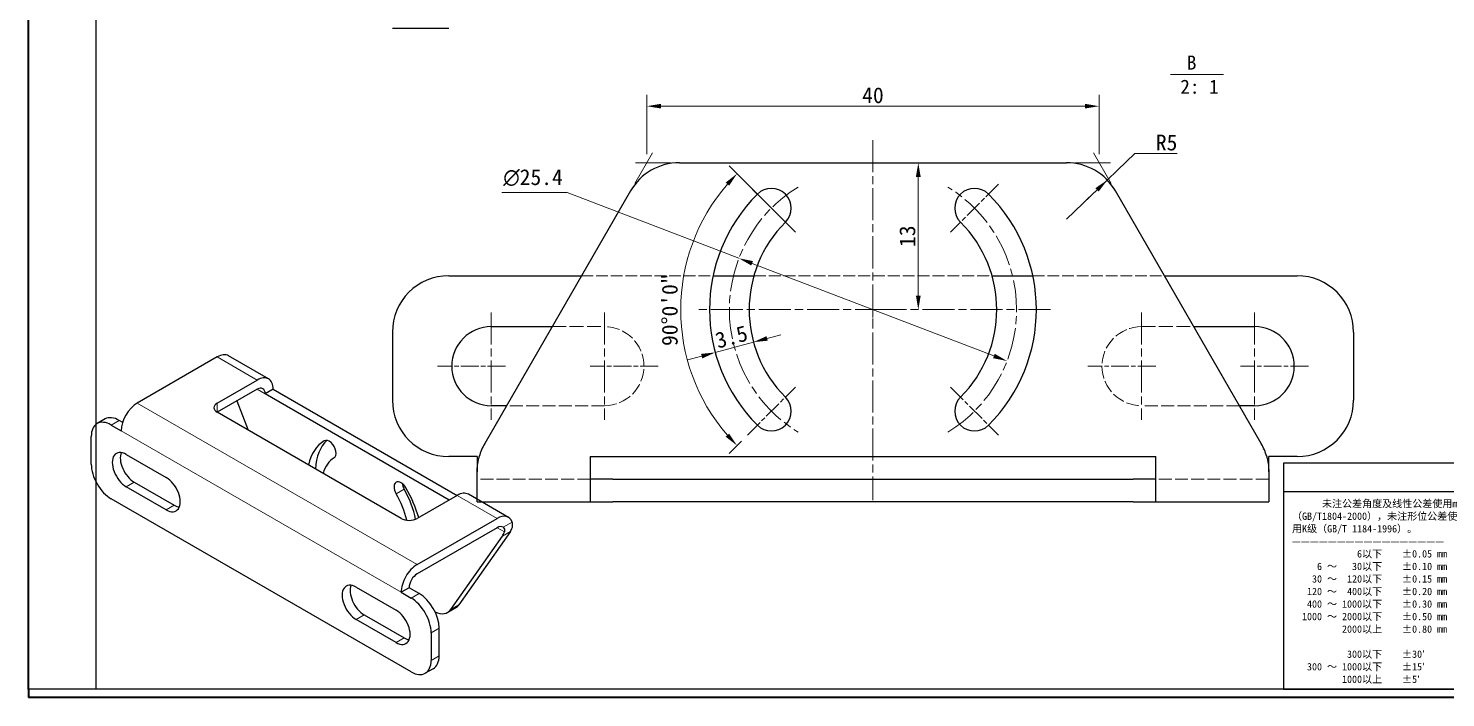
# Model space of a CAD drawing. Header units: millimetres. Extents: x 3 to 208, y 3 to 146.
# Drawn here: x 3 to 128.3, y 2.7 to 62 of the extents above; entities that cross this region are included whole.
import ezdxf
from ezdxf.enums import TextEntityAlignment as Align

# ---------------------------------------------------------------- set-up
doc = ezdxf.new("R2018")
doc.units = ezdxf.units.MM
doc.header["$LTSCALE"] = 0.5
doc.linetypes.add('CHAIN', pattern=[0.3543, 0.2362, -0.0295, 0.0591, -0.0295])
doc.linetypes.add('DASHED', pattern=[0.2067, 0.1654, -0.0413])
for name, color, linetype, lineweight in [('1', 7, 'Continuous', 18), ('可见 (ISO)', 7, 'Continuous', 25), ('可见窄的 (ISO)', 7, 'Continuous', 18), ('图框 (ISO)', 7, 'Continuous', 35), ('标题 (ISO)', 7, 'Continuous', 25)]:
    doc.layers.add(name, color=color, linetype=linetype, lineweight=lineweight)
for name, color, linetype, lineweight, true_color in [('中心标记 (ISO)', 1, 'CHAIN', 18, 0xff0000), ('中心线 (ISO)', 1, 'CHAIN', 18, 0xff0000), ('尺寸 (ISO)', 7, 'Continuous', 18, 0x008000), ('符号 (ISO)', 7, 'Continuous', 18, 0x008000), ('隐藏 (ISO)', 5, 'DASHED', 18, 0x0000ff)]:
    doc.layers.add(name, color=color, linetype=linetype, lineweight=lineweight, true_color=true_color)
doc.styles.add('HZ_33', font='simfang.ttf')
doc.styles.get("Standard").update_dxf_attribs({"font": 'simfang.ttf'})
doc.styles.add('文本样式164', font='SimSun.ttf')
doc.styles.add('最新国标', font='simfang.ttf')
doc.styles.add('注释文本 (ISO)', font='simfang.ttf')
doc.dimstyles.new('默认 (GB)', dxfattribs={"dimscale": 0.5, "dimtxt": 2.8, "dimasz": 2.5, "dimexe": 2, "dimexo": 1.5, "dimgap": 0.5, "dimtad": 1, "dimtoh": 1, "dimdsep": 46, "dimtxsty": '最新国标', "dimcen": 0.09, "dimdle": 10, "dimclrd": 256, "dimclre": 256, "dimclrt": 256, "dimaunit": 1, "dimadec": 3, "dimazin": 2, "dimtfac": 0.535714, "dimtdec": 3, "dimtmove": 0, "dimatfit": 3, "dimfxl": 0, "dimtolj": 1, "dimlwd": -1, "dimlwe": -1, "dimarcsym": 0})

# ---------------------------------------------------------------- blocks, each defined once
blk = doc.blocks.new('图框 最新国标')
at = {"layer": '图框 (ISO)'}
for p, q in [((6, 7), (6, 291.5)), ((6, 7), (6, 5.5)), ((6, 7), (6, 5.5)), ((414.5, 5.5), (6, 5.5))]:
    blk.add_line(p, q, dxfattribs=at)
at = {"layer": '图框 (ISO)', "color": 7, "linetype": 'Continuous', "lineweight": 25}
for p, q in [((18, 7), (18, 290)), ((413, 7), (6, 7)), ((413, 7), (18, 7))]:
    blk.add_line(p, q, dxfattribs=at)
at = {"layer": '图框 (ISO)', "lineweight": 30}
blk.add_attdef('零件代号', text='', height=2.5, rotation=180, dxfattribs=at).set_placement((35.5, 286), align=Align.MIDDLE_CENTER)
blk = doc.blocks.new('标题栏 最新国标')
at = {"layer": '标题 (ISO)'}
for p, q in [((381.98, -183.84), (196.98, -183.84)), ((196.98, -183.84), (196.98, -223.84)), ((254.48, -183.84), (254.48, -188.84)), ((269.48, -183.84), (269.48, -188.84)), ((281.48, -188.09), (281.48, -184.59)), ((281.48, -184.59), (286.48, -185.34)), ((286.48, -185.34), (286.48, -187.34)), ((289.48, -183.84), (289.48, -188.84)), ((381.98, -223.84), (381.98, -183.84)), ((383.48, -183.84), (383.48, -225.34)), ((286.48, -187.34), (281.48, -188.09)), ((196.98, -188.84), (381.98, -188.84)), ((232.98, -188.84), (232.98, -223.84)), ((321.98, -188.84), (321.98, -223.84)), ((321.98, -193.84), (381.98, -193.84)), ((321.98, -198.84), (381.98, -198.84)), ((351.98, -198.84), (351.98, -208.84)), ((321.98, -203.84), (232.98, -203.84)), ((321.98, -203.84), (381.98, -203.84)), ((321.98, -208.84), (381.98, -208.84)), ((321.98, -218.84), (381.98, -218.84)), ((196.98, -223.84), (381.98, -223.84)), ((383.48, -225.34), (196.98, -225.34))]:
    blk.add_line(p, q, dxfattribs=at)
at = {"layer": '标题 (ISO)', "linetype": 'CHAIN', "ltscale": 5.000333}
blk.add_line((274.98, -184.09), (274.98, -188.59), dxfattribs=at)
at = {"layer": '标题 (ISO)', "linetype": 'CHAIN', "ltscale": 15.834605}
blk.add_line((272.73, -186.34), (286.98, -186.34), dxfattribs=at)
at = {"layer": '标题 (ISO)'}
for radius in [1.75, 1]:
    blk.add_circle((274.98, -186.34), radius, dxfattribs=at)
at = {"layer": '1', "style": '文本样式164'}
for s, p in [('UNIT: mm', (261.98, -186.34)), ('材 料', (299.48, -186.34)), ('设 计', (327.98, -191.34)), ('制 图', (327.98, -196.34)), ('比 例', (327.98, -201.34)), ('重 量', (357.98, -201.34)), ('共 1  张', (336.98, -206.34)), ('第 1  张', (366.98, -206.34))]:
    blk.add_text(s, height=2, dxfattribs=at).set_placement(p, align=Align.MIDDLE_CENTER)
at = {"layer": '标题 (ISO)', "style": '注释文本 (ISO)'}
for s, insert, char_height, attachment_point, line_spacing_factor in [('\\fSimSun|b0|i0;{\\H1.3000;      未注公差角度及线性公差使用m\\P}\\fSimSun|b0|i0;{\\H1.3000;（GB/T1804-2000），未注形位公差使\\P}\\fSimSun|b0|i0;{\\H1.3000;用K级（GB/T 1184-1996）。\\P}\\fSimSun|b0|i0;{\\H1.3000;—————————————————\\P}\\fSimSun|b0|i0;{\\H1.3000;             6以下    ±0.05 mm\\P}\\fSimSun|b0|i0;{\\H1.3000;     6 ～   30以下    ±0.10 mm\\P}\\fSimSun|b0|i0;{\\H1.3000;    30 ～  120以下    ±0.15 mm\\P}\\fSimSun|b0|i0;{\\H1.3000;   120 ～  400以下    ±0.20 mm\\P}\\fSimSun|b0|i0;{\\H1.3000;   400 ～ 1000以下    ±0.30 mm\\P}\\fSimSun|b0|i0;{\\H1.3000;  1000 ～ 2000以下    ±0.50 mm\\P}\\fSimSun|b0|i0;{\\H1.3000;          2000以上    ±0.80 mm\\P}\\fSimSun|b0|i0;{\\H1.3000;\\P}\\fSimSun|b0|i0;{\\H1.3000;           300以下    ±30′\\P}\\fSimSun|b0|i0;{\\H1.3000;   300 ～ 1000以下    ±15′\\P}\\fSimSun|b0|i0;{\\H1.3000;          1000以上    ±5′}', (198.48, -206.63), 1.3, 4, 1.023913), ('\\pxsm0.94;\\fMicrosoft YaHei|b0|i0;{\\H3.5000;蓝探科工业自动化（江苏）有限公司\\P}\\fArial|b0|i0;{\\H2.5000;Lantech Industrial Automation (Jiangsu) Co., Ltd}\\fFangSong|b0|i0;{\\H2.5000;.}', (277.48, -213.84), 2, 5, 0.978695)]:
    blk.add_mtext(s, dxfattribs=dict(at, insert=insert, char_height=char_height, attachment_point=attachment_point, line_spacing_factor=line_spacing_factor))
at = {"layer": '标题 (ISO)', "attachment_point": 5, "style": '注释文本 (ISO)'}
for s, insert, char_height in [('\\fFangSong|b0|i0;零件号', (327.98, -211.84), 2), ('\\fSimSun|b0|i0;{\\H1.6000;未经蓝探科事先书面同意，严禁复制或发布此文件。}', (351.98, -221.34), 1.6)]:
    blk.add_mtext(s, dxfattribs=dict(at, insert=insert, char_height=char_height))
at = {"layer": '标题 (ISO)', "lineweight": 30, "flags": 104}
for tag, height, p in [('材料', 2, (324.48, -186.34)), ('设计人', 2, (357.98, -191.34)), ('库存编号', 3.5, (277.48, -196.34)), ('设计人', 2, (357.98, -196.34)), ('视图比例', 2, (342.98, -201.34)), ('质量\\P3;', 2, (372.98, -201.34)), ('零件代号', 3.5, (357.98, -213.84))]:
    blk.add_attdef(tag, text='', height=height, dxfattribs=at).set_placement(p, align=Align.MIDDLE_CENTER)
blk = doc.blocks.new('*D22')
at = {"layer": 'Defpoints', "color": 0, "transparency": 16777216}
for p in [(97.69, 55.07), (57.69, 50.07), (97.69, 50.07)]:
    blk.add_point(p, dxfattribs=at)
at = {"layer": '尺寸 (ISO)', "color": 116, "true_color": 0x00803f, "transparency": 16777216}
for p, q in [((57.69, 50.82), (57.69, 56.07)), ((97.69, 50.82), (97.69, 56.07)), ((58.94, 55.07), (96.44, 55.07))]:
    blk.add_line(p, q, dxfattribs=at)
for points in [[(58.94, 55.28), (58.94, 54.87), (57.69, 55.07)], [(96.44, 55.28), (96.44, 54.87), (97.69, 55.07)]]:
    blk.add_solid(points, dxfattribs=at)
at = {"layer": '尺寸 (ISO)', "transparency": 16777216, "insert": (77.69, 56.03), "char_height": 1.4, "attachment_point": 5, "style": '最新国标'}
blk.add_mtext('\\A1;40', dxfattribs=at)
blk = doc.blocks.new('*D26')
at = {"layer": 'Defpoints', "color": 0, "transparency": 16777216}
for p in [(98.41, 48.54), (94.8, 45.07)]:
    blk.add_point(p, dxfattribs=at)
at = {"layer": '尺寸 (ISO)', "color": 116, "true_color": 0x00803f, "transparency": 16777216}
for p, q in [((100.86, 50.89), (99.31, 49.4)), ((104.59, 50.89), (100.86, 50.89)), ((98.41, 48.54), (99.31, 49.4)), ((94.8, 45.07), (98.41, 48.54)), ((97.51, 47.67), (96.61, 46.81))]:
    blk.add_line(p, q, dxfattribs=at)
blk.add_solid([(97.36, 47.82), (97.65, 47.52), (98.41, 48.54)], dxfattribs=at)
at = {"layer": '尺寸 (ISO)', "transparency": 16777216, "insert": (103.66, 51.85), "char_height": 1.4, "attachment_point": 5, "style": '最新国标'}
blk.add_mtext('\\A1;R5', dxfattribs=at)
blk = doc.blocks.new('*D27')
at = {"layer": 'Defpoints', "color": 0, "transparency": 16777216}
for p in [(65.83, 41.62), (89.55, 32.53)]:
    blk.add_point(p, dxfattribs=at)
at = {"layer": '尺寸 (ISO)', "color": 116, "true_color": 0x00803f, "transparency": 16777216}
for p, q in [((50.64, 47.45), (44.87, 47.45)), ((65.83, 41.62), (50.64, 47.45)), ((88.38, 32.98), (67, 41.17))]:
    blk.add_line(p, q, dxfattribs=at)
for points in [[(67.08, 41.37), (66.93, 40.98), (65.83, 41.62)], [(88.46, 33.17), (88.31, 32.78), (89.55, 32.53)]]:
    blk.add_solid(points, dxfattribs=at)
at = {"layer": '尺寸 (ISO)', "transparency": 16777216, "insert": (47.63, 48.75), "char_height": 1.4, "attachment_point": 5, "style": '最新国标'}
blk.add_mtext('\\A1;\\fAIGDT|b0|i0;n\\fFangSong|b0|i0;25.4', dxfattribs=at)
blk = doc.blocks.new('*D28')
at = {"layer": 'Defpoints', "color": 0, "transparency": 16777216}
for p in [(67.12, 34.2), (67.12, 34.2), (63.75, 33.29)]:
    blk.add_point(p, dxfattribs=at)
at = {"layer": '尺寸 (ISO)', "color": 116, "true_color": 0x00803f, "transparency": 16777216}
for p, q in [((64.95, 33.61), (65.92, 33.88)), ((67.12, 34.2), (65.92, 33.88)), ((68.33, 34.53), (69.54, 34.86)), ((62.54, 32.96), (61.33, 32.63)), ((63.75, 33.29), (64.95, 33.61))]:
    blk.add_line(p, q, dxfattribs=at)
for points in [[(68.28, 34.73), (68.39, 34.33), (67.12, 34.2)], [(62.49, 33.16), (62.6, 32.76), (63.75, 33.29)]]:
    blk.add_solid(points, dxfattribs=at)
at = {"layer": '尺寸 (ISO)', "transparency": 16777216, "insert": (65.18, 34.67), "char_height": 1.4, "attachment_point": 5, "rotation": 15.2007, "style": '最新国标'}
blk.add_mtext('\\A1;3.5', dxfattribs=at)
blk = doc.blocks.new('*D29')
at = {"layer": 'Defpoints', "color": 0, "transparency": 16777216}
for p in [(70.83, 43.93), (61.27, 41.47), (77.69, 37.07), (66.59, 25.97)]:
    blk.add_point(p, dxfattribs=at)
at = {"layer": '尺寸 (ISO)', "color": 116, "true_color": 0x00803f, "transparency": 16777216}
for p, q in [((70.3, 44.46), (64.96, 49.8)), ((66.06, 25.44), (64.96, 24.35))]:
    blk.add_line(p, q, dxfattribs=at)
blk.add_arc((77.69, 37.07), 17, 139.2139, 220.7861, dxfattribs=at)
for points in [[(64.67, 48.32), (64.97, 48.04), (65.67, 49.1)], [(64.97, 26.11), (64.67, 25.83), (65.67, 25.05)]]:
    blk.add_solid(points, dxfattribs=at)
at = {"layer": '尺寸 (ISO)', "transparency": 16777216, "insert": (59.73, 37.07), "char_height": 1.4, "attachment_point": 5, "rotation": 90, "style": '最新国标'}
blk.add_mtext('\\A1;90°0\'0"', dxfattribs=at)
blk = doc.blocks.new('*D30')
at = {"layer": 'Defpoints', "color": 0, "transparency": 16777216}
for p in [(81.7, 50.07), (77.69, 37.07), (81.7, 37.07)]:
    blk.add_point(p, dxfattribs=at)
at = {"layer": '尺寸 (ISO)', "color": 116, "true_color": 0x00803f, "transparency": 16777216}
blk.add_line((81.7, 48.82), (81.7, 38.32), dxfattribs=at)
for points in [[(81.49, 48.82), (81.91, 48.82), (81.7, 50.07)], [(81.49, 38.32), (81.91, 38.32), (81.7, 37.07)]]:
    blk.add_solid(points, dxfattribs=at)
at = {"layer": '尺寸 (ISO)', "transparency": 16777216, "insert": (80.74, 43.57), "char_height": 1.4, "attachment_point": 5, "rotation": 90, "style": '最新国标'}
blk.add_mtext('\\A1;13', dxfattribs=at)

msp = doc.modelspace()

# ---------------------------------------------------------------- linework, layer by layer
at = {"layer": '中心标记 (ISO)', "ltscale": 13.334389}
for p, q in [((70.8329, 43.9336), (66.5902, 48.1762)), ((88.7934, 48.1762), (84.5507, 43.9336)), ((45.1918, 32.0746), (39.1918, 32.0746)), ((58.6918, 32.0746), (52.6918, 32.0746)), ((102.6918, 32.0746), (96.6918, 32.0746)), ((116.1918, 32.0746), (110.1918, 32.0746)), ((66.5902, 25.9731), (70.8329, 30.2157)), ((84.5507, 30.2157), (88.7934, 25.9731))]:
    msp.add_line(p, q, dxfattribs=at)
at = {"layer": '中心标记 (ISO)', "ltscale": 5.555937}
msp.add_line((77.6918, 38.3246), (77.6918, 35.8246), dxfattribs=at)
msp.add_line((77.6918, 38.3246), (77.6918, 35.8246), dxfattribs=at)
at = {"layer": '中心标记 (ISO)', "ltscale": 23.990969}
for p, q in [((43.9418, 36.8246), (43.9418, 27.3246)), ((53.9418, 36.8246), (53.9418, 27.3246)), ((78.9418, 37.0746), (61.9918, 37.0746)), ((93.3918, 37.0746), (76.4418, 37.0746)), ((101.4418, 36.8246), (101.4418, 27.3246)), ((111.4418, 36.8246), (111.4418, 27.3246))]:
    msp.add_line(p, q, dxfattribs=at)
at = {"layer": '中心线 (ISO)', "ltscale": 23.990969}
msp.add_line((77.6918, 52.0613), (77.6918, 20.2074), dxfattribs=at)
for start, end in [(121.465564, 238.534436), (301.465564, 58.534436)]:
    msp.add_arc((77.6918, 37.0746), 12.7, start, end, dxfattribs=at)
at = {"layer": '可见 (ISO)'}
for p, q in [((40.1918, 61.9598), (35.1918, 61.9598)), ((60.5796, 50.0746), (94.804, 50.0746)), ((56.2487, 47.5732), (43.3609, 25.2344)), ((112.0227, 25.2344), (99.1349, 47.5732)), ((40.1918, 40.0746), (51.9226, 40.0746)), ((63.5566, 40.0746), (67.1608, 40.0746)), ((88.2228, 40.0746), (91.8269, 40.0746)), ((103.461, 40.0746), (115.1918, 40.0746)), ((43.9418, 35.5746), (49.3264, 35.5746)), ((106.0572, 35.5746), (111.4418, 35.5746)), ((35.1918, 35.0746), (35.1918, 29.0746)), ((120.1918, 35.0746), (120.1918, 29.0746)), ((19.7017, 32.8911), (12.6306, 28.8086)), ((24.2373, 30.9489), (20.7017, 32.9902)), ((19.7017, 28.8086), (23.2373, 30.8499)), ((23.2373, 30.0334), (19.7017, 27.9921)), ((21.4436, 28.9978), (22.4486, 26.4062)), ((24.6515, 30.0334), (23.9444, 29.6251)), ((40.2078, 20.2354), (23.9444, 29.6251)), ((24.6515, 30.0334), (40.9149, 20.6436)), ((35.9652, 18.6024), (19.7017, 27.9921)), ((45.288, 28.5746), (43.9418, 28.5746)), ((111.4418, 28.5746), (110.0956, 28.5746)), ((9.7897, 27.4015), (9.0826, 26.9933)), ((10.3326, 26.8694), (11.2164, 26.3591)), ((11.3417, 27.1033), (11.0397, 27.2777)), ((8.5648, 23.3993), (8.5648, 25.8488)), ((11.6584, 24.2668), (15.1939, 22.2256)), ((42.6918, 24.0746), (40.1918, 24.0746)), ((42.6918, 24.0746), (42.6918, 22.7357)), ((52.6918, 24.0746), (102.6918, 24.0746)), ((52.6918, 24.0746), (52.6918, 20.0746)), ((102.6918, 20.0746), (102.6918, 24.0746)), ((112.6918, 22.7357), (112.6918, 24.0746)), ((115.1918, 24.0746), (112.6918, 24.0746)), ((42.6918, 20.0746), (42.6918, 22.7357)), ((112.6918, 22.7357), (112.6918, 20.0746)), ((15.1939, 19.3679), (11.6584, 21.4091)), ((12.3655, 21.8174), (15.901, 19.7761)), ((54.6918, 22.0746), (52.6918, 22.0746)), ((54.6918, 22.0746), (100.6918, 22.0746)), ((102.6918, 22.0746), (100.6918, 22.0746)), ((36.8491, 5.0281), (10.3326, 20.3375)), ((40.9149, 20.6436), (37.3794, 18.6024)), ((45.4505, 18.7015), (41.9149, 20.7427)), ((42.6918, 20.0746), (52.6918, 20.0746)), ((52.6918, 20.0746), (54.6918, 20.0746)), ((100.6918, 20.0746), (54.6918, 20.0746)), ((100.6918, 20.0746), (102.6918, 20.0746)), ((102.6918, 20.0746), (112.6918, 20.0746)), ((37.3794, 14.5199), (44.4505, 18.6024)), ((44.4505, 17.7859), (37.3794, 13.7034)), ((40.3645, 10.5517), (44.921, 17.0408)), ((45.6281, 17.449), (41.0716, 10.9599)), ((31.9877, 12.5297), (35.5232, 10.4885)), ((36.6723, 12.4787), (35.9652, 12.0704)), ((35.9652, 12.0704), (36.8491, 11.5601)), ((37.5562, 11.9684), (36.6723, 12.4787)), ((32.6948, 10.0802), (36.2303, 8.039)), ((40.7904, 10.699), (40.0833, 10.2907)), ((35.5232, 7.6307), (31.9877, 9.672)), ((39.3239, 6.457), (39.3239, 8.9065)), ((38.6168, 8.4983), (38.6168, 6.0488)), ((38.8062, 5.3126), (38.0991, 4.9043))]:
    msp.add_line(p, q, dxfattribs=at)
for centre, radius, start, end in [((60.5796, 45.0746), 5, 90, 150.018361), ((94.804, 45.0746), 5, 29.981639, 90), ((68.7115, 46.0549), 1.75, 315, 135), ((86.6721, 46.0549), 1.75, 45, 225), ((77.6918, 37.0746), 14.45, 135, 225), ((77.6918, 37.0746), 14.45, 315, 45), ((77.6918, 37.0746), 10.95, 135, 225), ((77.6918, 37.0746), 10.95, 315, 45), ((40.1918, 35.0746), 5, 90, 180), ((115.1918, 35.0746), 5, 0, 90), ((43.9418, 32.0746), 3.5, 90, 270), ((111.4418, 32.0746), 3.5, 270, 90), ((40.1918, 29.0746), 5, 180, 270), ((68.7115, 28.0944), 1.75, 225, 45), ((86.6721, 28.0944), 1.75, 135, 315), ((115.1918, 29.0746), 5, 270, 0), ((47.6918, 22.7357), 5, 150.018361, 164.467944), ((107.6918, 22.7357), 5, 15.532056, 29.981639)]:
    msp.add_arc(centre, radius, start, end, dxfattribs=at)
for centre, major_axis, start_param, end_param in [((19.7017, 31.2581), (1, 1.7321), 0, 0.78539816), ((23.2373, 29.2169), (1, 1.7321), 5.49778714, 7.06858347), ((23.2373, 29.2169), (0.5, 0.866), 5.49778714, 7.06858347), ((11.0397, 25.2364), (-1.25, 2.1651), 5.49778714, 6.28318531), ((12.6306, 27.1756), (-1, -1.7321), 3.92699082, 5.49778714), ((20.4088, 28.4004), (-1, 0), 5.49778714, 7.06858347), ((10.3326, 24.8282), (-1.25, 2.1651), 5.49778714, 7.06858347), ((32.7832, 19.2148), (-3.6125, 6.257), 0, 0.57626456), ((33.4903, 19.623), (-3.6125, 6.257), 0.14647285, 0.71613865), ((29.6082, 24.714), (-0.4375, 0.7578), 3.14159265, 6.28318531), ((11.6584, 22.838), (-0.875, 1.5155), 5.49778714, 8.6393798), ((12.3655, 23.2462), (0.875, -1.5155), 3.55754474, 5.49778714), ((32.7832, 19.2148), (-2.7375, 4.7415), 0, 0.5078769), ((10.3326, 22.3787), (-1.25, 2.1651), 0.78539816, 2.35619449), ((15.1939, 20.7967), (0.875, -1.5155), 5.49778714, 8.6393798), ((35.9582, 21.0479), (-0.4375, 0.7578), 4.71238898, 7.85398163), ((36.6653, 21.4561), (0.4375, -0.7578), 4.08254945, 4.71238898), ((32.7832, 19.2148), (-2.7375, 4.7415), 4.23602403, 4.71238898), ((33.4903, 19.623), (2.7375, -4.7415), 1.03018808, 1.57079633), ((32.7832, 19.2148), (3.6125, -6.257), 1.1685593, 1.57079633), ((40.9149, 19.0107), (1, 1.7321), 0, 0.78539816), ((15.901, 21.205), (0.875, -1.5155), 5.49778714, 5.86723322), ((44.4505, 16.9694), (1, 1.7321), 5.83909717, 7.06858347), ((36.6723, 19.0107), (1, 0), 3.92699082, 5.49778714), ((44.4505, 16.9694), (0.5, 0.866), 6.23124678, 7.06858347), ((44.0969, 19.3531), (1.25, -2.1651), 0.26211984, 0.51431265), ((43.3898, 18.9449), (1.25, -2.1651), 0.26211984, 0.51431265), ((37.3794, 12.8869), (1, 1.7321), 0.78539816, 2.35619449), ((31.9877, 11.1008), (-0.875, 1.5155), 5.49778714, 8.6393798), ((32.6948, 11.5091), (0.875, -1.5155), 3.55754474, 5.49778714), ((37.3794, 12.8869), (-0.5, -0.866), 3.92699082, 5.49778714), ((36.8491, 9.5189), (1.25, -2.1651), 0.78539816, 2.35619449), ((37.5562, 9.9271), (-1.25, 2.1651), 3.92699082, 5.49778714), ((35.5232, 9.0596), (0.875, -1.5155), 5.49778714, 8.6393798), ((38.8333, 12.4558), (1.25, -2.1651), 5.57327871, 6.54530515), ((39.5404, 12.864), (1.25, -2.1651), 0, 0.26211984), ((36.2303, 9.4678), (0.875, -1.5155), 5.49778714, 5.86723322), ((37.5562, 7.4776), (1.25, -2.1651), 0, 0.78539816), ((36.8491, 7.0694), (1.25, -2.1651), 5.49778714, 7.06858347)]:
    msp.add_ellipse(centre, major_axis=major_axis, ratio=0.57735027, start_param=start_param, end_param=end_param, dxfattribs=at)
for points, knots in [([(42.6918, 22.7357), (42.6918, 23.1101), (42.737, 23.5257), (42.8486, 23.9791), (42.8612, 24.027), (42.8744, 24.0746)], [0.478260802, 0.478260802, 0.478260802, 0.478260802, 0.59641728, 0.59641728, 0.610397139, 0.610397139, 0.610397139, 0.610397139]), ([(112.5092, 24.0746), (112.5224, 24.027), (112.535, 23.9791), (112.6466, 23.5257), (112.6918, 23.1101), (112.6918, 22.7357)], [1.951983057, 1.951983057, 1.951983057, 1.951983057, 1.965962916, 1.965962916, 2.084119394, 2.084119394, 2.084119394, 2.084119394]), ([(44.9757, 17.8193), (45.0289, 17.7819), (45.071, 17.7277), (45.1184, 17.5887), (45.117, 17.5007), (45.093, 17.4149)], [0.786612181, 0.786612181, 0.786612181, 0.786612181, 0.852939679, 0.852939679, 0.928875726, 0.928875726, 0.928875726, 0.928875726]), ([(45.8001, 17.8232), (45.8048, 17.8399), (45.8089, 17.8567), (45.8426, 18.0157), (45.8301, 18.1597), (45.7831, 18.2854)], [1.951983057, 1.951983057, 1.951983057, 1.951983057, 1.965962916, 1.965962916, 2.084119394, 2.084119394, 2.084119394, 2.084119394])]:
    msp.add_open_spline(points, degree=3, knots=knots, dxfattribs=at)
at = {"layer": '可见窄的 (ISO)'}
for p, q in [((19.7017, 32.8911), (23.2373, 30.8499)), ((23.9444, 29.6251), (23.2373, 30.0334)), ((12.6306, 28.8086), (37.3794, 14.5199)), ((19.7017, 27.9921), (19.7017, 28.8086)), ((10.3326, 26.8694), (11.0397, 27.2777)), ((11.2164, 26.3591), (35.9652, 12.0704)), ((11.6584, 21.4091), (12.3655, 21.8174)), ((36.2278, 21.2035), (35.5207, 20.7953)), ((40.9149, 20.6436), (44.4505, 18.6024)), ((15.1939, 19.3679), (15.901, 19.7761)), ((45.093, 17.4149), (44.4505, 17.7859)), ((45.7831, 18.2854), (44.9757, 17.8193)), ((44.921, 17.0408), (45.6281, 17.449)), ((37.5562, 11.9684), (36.8491, 11.5601)), ((31.9877, 9.672), (32.6948, 10.0802)), ((41.0716, 10.9599), (40.3645, 10.5517)), ((38.6168, 8.4983), (39.3239, 8.9065)), ((35.5232, 7.6307), (36.2303, 8.039)), ((39.3239, 6.457), (38.6168, 6.0488))]:
    msp.add_line(p, q, dxfattribs=at)
at = {"layer": '尺寸 (ISO)'}
for p, q in [((56.6235, 48.2229), (58.1915, 50.9408)), ((98.7601, 48.2229), (97.1921, 50.9408)), ((59.8296, 50.0746), (56.6918, 50.0746)), ((95.554, 50.0746), (98.6918, 50.0746))]:
    msp.add_line(p, q, dxfattribs=at)
at = {"layer": '符号 (ISO)'}
msp.add_line((104.0168, 57.8755), (108.6952, 57.8755), dxfattribs=at)
at = {"layer": '隐藏 (ISO)', "ltscale": 12.507746}
for p, q in [((51.9226, 40.0746), (63.5566, 40.0746)), ((91.8269, 40.0746), (103.461, 40.0746))]:
    msp.add_line(p, q, dxfattribs=at)
at = {"layer": '隐藏 (ISO)', "ltscale": 12.737089}
msp.add_line((67.1608, 40.0746), (88.2228, 40.0746), dxfattribs=at)
at = {"layer": '隐藏 (ISO)', "ltscale": 14.885937}
for p, q in [((49.3264, 35.5746), (53.9418, 35.5746)), ((101.4418, 35.5746), (106.0572, 35.5746))]:
    msp.add_line(p, q, dxfattribs=at)
at = {"layer": '隐藏 (ISO)', "ltscale": 13.955565}
for p, q in [((53.9418, 28.5746), (45.288, 28.5746)), ((110.0956, 28.5746), (101.4418, 28.5746))]:
    msp.add_line(p, q, dxfattribs=at)
at = {"layer": '隐藏 (ISO)', "ltscale": 13.822656}
for p, q in [((52.6918, 22.0746), (42.6918, 22.0746)), ((112.6918, 22.0746), (102.6918, 22.0746))]:
    msp.add_line(p, q, dxfattribs=at)
at = {"layer": '隐藏 (ISO)', "ltscale": 13.298953}
for centre, start, end in [((53.9418, 32.0746), 270, 90), ((101.4418, 32.0746), 90, 270)]:
    msp.add_arc(centre, 3.5, start, end, dxfattribs=at)

# ---------------------------------------------------------------- block references
at = {"xscale": 0.5, "yscale": 0.5, "zscale": 0.5}
msp.add_blockref('图框 最新国标', (0, 0), dxfattribs=at)
ref = msp.add_blockref('标题栏 最新国标', (15.5087, 115.4221), dxfattribs=dict(xscale=0.5, yscale=0.5, zscale=0.5))
lines = msp.add_mtext('7407104A', dxfattribs={"layer": '标题 (ISO)', "insert": (194.5, 8.5), "char_height": 2.5, "attachment_point": 1})
ref.add_attrib('零件代号', '', (194.5, 8.5), dxfattribs={"flags": 104}).embed_mtext(lines)
lines = msp.add_mtext('反光板支架', dxfattribs={"layer": '标题 (ISO)', "insert": (154.25, 17.25), "char_height": 2.5, "attachment_point": 1})
ref.add_attrib('库存编号', '', (154.25, 17.25), dxfattribs={"flags": 104}).embed_mtext(lines)
lines = msp.add_mtext('无', dxfattribs={"layer": '标题 (ISO)', "insert": (202, 14.75), "char_height": 2.5, "attachment_point": 1})
ref.add_attrib('质量\\P3;', '', (202, 14.75), dxfattribs={"flags": 104}).embed_mtext(lines)
lines = msp.add_mtext('2: 1', dxfattribs={"layer": '标题 (ISO)', "insert": (187, 14.75), "char_height": 2.5, "attachment_point": 1})
ref.add_attrib('视图比例', '', (187, 14.75), dxfattribs={"flags": 104}).embed_mtext(lines)
lines = msp.add_mtext('LIA051', dxfattribs={"layer": '标题 (ISO)', "insert": (194.5, 19.75), "char_height": 2.5, "attachment_point": 1})
ref.add_attrib('设计人', '', (194.5, 19.75), dxfattribs={"flags": 104}).embed_mtext(lines)
lines = msp.add_mtext('LIA051', dxfattribs={"layer": '标题 (ISO)', "insert": (194.5, 17.25), "char_height": 2.5, "attachment_point": 1})
ref.add_attrib('设计人', '', (194.5, 17.25), dxfattribs={"flags": 104}).embed_mtext(lines)
lines = msp.add_mtext('Q235B', dxfattribs={"layer": '标题 (ISO)', "insert": (177.75, 22.25), "char_height": 2.5, "attachment_point": 1})
ref.add_attrib('材料', '', (177.75, 22.25), dxfattribs={"flags": 104}).embed_mtext(lines)

# ---------------------------------------------------------------- texts
at = {"layer": '符号 (ISO)', "char_height": 1.25, "attachment_point": 7, "style": 'HZ_33'}
for s, insert in [('B ', (105.4443, 58.3061)), (' 2: 1', (104.0168, 56.1511))]:
    msp.add_mtext(s, dxfattribs=dict(at, insert=insert))

# ---------------------------------------------------------------- dimensions: what is measured, and where the dimension line sits
at = {"layer": '尺寸 (ISO)', "color": 116, "true_color": 0x00803f}
for base, p1, p2, angle, override, picture, middle in [((97.6918, 55.0746), (57.6918, 50.0746), (97.6918, 50.0746), 180, {"dimgap": 0.5, "dimtoh": 0, "dimdec": 2, "dimtol": 0, "dimlim": 0, "dimtp": 0, "dimtm": 0, "dimtdec": 3, "dimtofl": 0, "dimatfit": 1}, '*D22', (77.6918, 55.0746)), ((81.7021, 37.0746), (81.7021, 50.0746), (77.6918, 37.0746), 270, {"dimgap": 0.5, "dimtoh": 0, "dimdec": 2, "dimse1": 1, "dimse2": 1, "dimtol": 0, "dimlim": 0, "dimtp": 0, "dimtm": 0, "dimtdec": 3, "dimtofl": 0, "dimatfit": 1}, '*D30', (81.7021, 43.5746)), ((67.1249, 34.2035), (63.7474, 33.2858), (67.1249, 34.2035), 195.200725, {"dimgap": 0.5, "dimtoh": 0, "dimdec": 2, "dimse1": 1, "dimse2": 1, "dimtol": 0, "dimlim": 0, "dimtp": 0, "dimtm": 0, "dimtdec": 3, "dimtofl": 0}, '*D28', (65.4361, 33.7447))]:
    dim = msp.add_linear_dim(base=base, p1=p1, p2=p2, angle=angle, dimstyle='默认 (GB)', override=override, dxfattribs=at)
    dim.commit()
    dim.dimension.update_dxf_attribs({"geometry": picture, "text_midpoint": middle, "dimtype": 160})
dim = msp.add_radius_dim(center=(94.804, 45.0746), mpoint=(98.411, 48.5373), dimstyle='默认 (GB)', override={"dimgap": 0.5, "dimtih": 1, "dimdec": 2, "dimlfac": 1, "dimcen": 0, "dimtol": 0, "dimlim": 0, "dimtp": 0, "dimtm": 0, "dimtdec": 3}, dxfattribs=at)
dim.commit()
dim.dimension.update_dxf_attribs({"geometry": '*D26', "text_midpoint": (103.6576, 50.8879), "dimtype": 164})
dim = msp.add_diameter_dim_2p(p1=(89.5499, 32.5277), p2=(65.8336, 41.6215), text='\\fAIGDT|b0|i0;n\\fFangSong|b0|i0;25.4', dimstyle='默认 (GB)', override={"dimgap": 0.5, "dimtih": 1, "dimdec": 2, "dimlfac": 1, "dimtol": 0, "dimlim": 0, "dimtp": 0, "dimtm": 0, "dimtdec": 3, "dimatfit": 2}, dxfattribs=at)
dim.commit()
dim.dimension.update_dxf_attribs({"geometry": '*D27', "text_midpoint": (47.6304, 47.4457), "dimtype": 163})
dim = msp.add_angular_dim_3p(base=(61.2711, 41.4746), center=(77.6918, 37.0746), p1=(70.8329, 43.9336), p2=(66.5902, 25.9731), dimstyle='默认 (GB)', override={"dimgap": 0.5, "dimtoh": 0, "dimtol": 0, "dimlim": 0, "dimtp": 0, "dimtm": 0, "dimtdec": 2}, dxfattribs=at)
dim.commit()
dim.dimension.update_dxf_attribs({"geometry": '*D29', "text_midpoint": (60.6918, 37.0746), "dimtype": 165})

doc.saveas('drawing.dxf')
